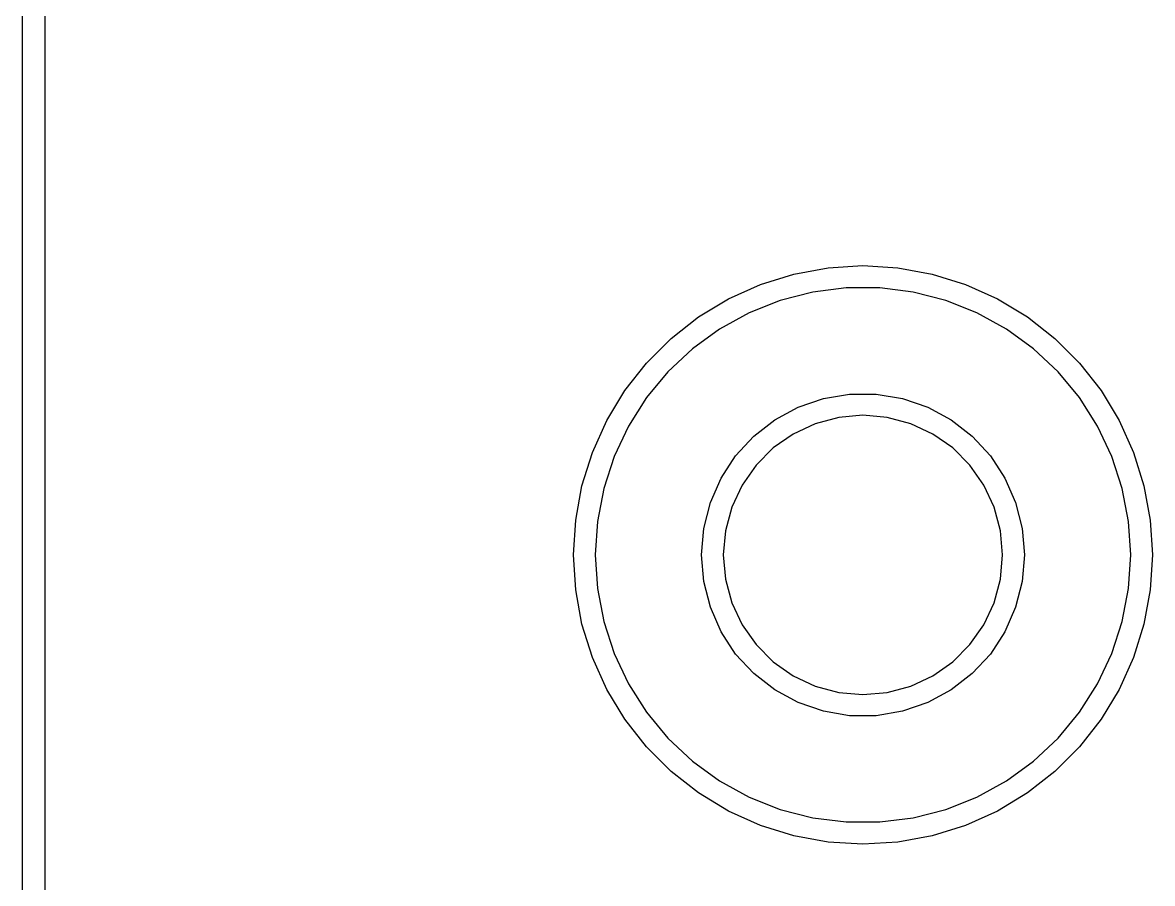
# Model space of a CAD drawing. Extents: x 108 to 148, y -157 to -29.
# Drawn here: x 107.9 to 118.05, y -46.26 to -38.53 of the extents above; entities that cross this region are included whole.
import ezdxf

# ---------------------------------------------------------------- set-up
doc = ezdxf.new("R2010")
doc.units = 0
doc.layers.add('BLACK', color=7, linetype='CONTINUOUS')

msp = doc.modelspace()

# ---------------------------------------------------------------- linework, layer by layer
at = {"layer": 'BLACK', "linetype": 'CONTINUOUS'}
for p, q in [((107.9, -157.01), (107.9, -28.61)), ((107.9, -157.01), (107.9, -28.61)), ((108.1, -28.71), (108.1, -156.91)), ((108.1, -28.71), (108.1, -156.91)), ((114.528027, -40.878958), (114.827779, -40.785551)), ((114.528027, -40.878958), (114.827779, -40.785551)), ((114.827779, -40.785551), (115.136605, -40.728957)), ((114.827779, -40.785551), (115.136605, -40.728957)), ((115.136605, -40.728957), (115.45, -40.71)), ((115.136605, -40.728957), (115.45, -40.71)), ((115.45, -40.71), (115.763395, -40.728957)), ((115.45, -40.71), (115.763395, -40.728957)), ((115.763395, -40.728957), (116.072221, -40.785551)), ((115.763395, -40.728957), (116.072221, -40.785551)), ((116.072221, -40.785551), (116.371973, -40.878958)), ((116.072221, -40.785551), (116.371973, -40.878958)), ((114.24172, -41.007814), (114.528027, -40.878958)), ((114.24172, -41.007814), (114.528027, -40.878958)), ((116.371973, -40.878958), (116.65828, -41.007814)), ((116.371973, -40.878958), (116.65828, -41.007814)), ((114.999396, -40.94785), (114.706893, -41.022952)), ((114.999396, -40.94785), (114.706893, -41.022952)), ((115.299005, -40.91), (114.999396, -40.94785)), ((115.299005, -40.91), (114.999396, -40.94785)), ((115.600995, -40.91), (115.299005, -40.91)), ((115.600995, -40.91), (115.299005, -40.91)), ((115.900604, -40.94785), (115.600995, -40.91)), ((115.900604, -40.94785), (115.600995, -40.91)), ((116.193107, -41.022952), (115.900604, -40.94785)), ((116.193107, -41.022952), (115.900604, -40.94785)), ((113.973032, -41.170242), (114.24172, -41.007814)), ((113.973032, -41.170242), (114.24172, -41.007814)), ((114.706893, -41.022952), (114.426109, -41.134122)), ((114.706893, -41.022952), (114.426109, -41.134122)), ((116.473891, -41.134122), (116.193107, -41.022952)), ((116.473891, -41.134122), (116.193107, -41.022952)), ((116.65828, -41.007814), (116.926968, -41.170242)), ((116.65828, -41.007814), (116.926968, -41.170242)), ((113.725881, -41.363872), (113.973032, -41.170242)), ((113.725881, -41.363872), (113.973032, -41.170242)), ((114.426109, -41.134122), (114.161473, -41.279607)), ((114.426109, -41.134122), (114.161473, -41.279607)), ((116.738527, -41.279607), (116.473891, -41.134122)), ((116.738527, -41.279607), (116.473891, -41.134122)), ((116.926968, -41.170242), (117.174119, -41.363872)), ((116.926968, -41.170242), (117.174119, -41.363872)), ((114.161473, -41.279607), (113.917158, -41.457112)), ((114.161473, -41.279607), (113.917158, -41.457112)), ((116.982842, -41.457112), (116.738527, -41.279607)), ((116.982842, -41.457112), (116.738527, -41.279607)), ((113.503872, -41.585881), (113.725881, -41.363872)), ((113.503872, -41.585881), (113.725881, -41.363872)), ((117.174119, -41.363872), (117.396128, -41.585881)), ((117.174119, -41.363872), (117.396128, -41.585881)), ((113.917158, -41.457112), (113.697016, -41.663839)), ((113.917158, -41.457112), (113.697016, -41.663839)), ((117.202984, -41.663839), (116.982842, -41.457112)), ((117.202984, -41.663839), (116.982842, -41.457112)), ((113.310242, -41.833032), (113.503872, -41.585881)), ((113.310242, -41.833032), (113.503872, -41.585881)), ((117.396128, -41.585881), (117.589758, -41.833032)), ((117.396128, -41.585881), (117.589758, -41.833032)), ((113.697016, -41.663839), (113.50452, -41.896526)), ((113.697016, -41.663839), (113.50452, -41.896526)), ((117.39548, -41.896526), (117.202984, -41.663839)), ((117.39548, -41.896526), (117.202984, -41.663839)), ((113.147814, -42.10172), (113.310242, -41.833032)), ((113.147814, -42.10172), (113.310242, -41.833032)), ((113.50452, -41.896526), (113.342706, -42.151505)), ((113.50452, -41.896526), (113.342706, -42.151505)), ((114.867542, -41.982129), (115.094046, -41.90437)), ((114.867542, -41.982129), (115.094046, -41.90437)), ((115.094046, -41.90437), (115.33026, -41.864952)), ((115.094046, -41.90437), (115.33026, -41.864952)), ((115.33026, -41.864952), (115.56974, -41.864952)), ((115.33026, -41.864952), (115.56974, -41.864952)), ((115.56974, -41.864952), (115.805954, -41.90437)), ((115.56974, -41.864952), (115.805954, -41.90437)), ((115.805954, -41.90437), (116.032458, -41.982129)), ((115.805954, -41.90437), (116.032458, -41.982129)), ((117.557294, -42.151505), (117.39548, -41.896526)), ((117.557294, -42.151505), (117.39548, -41.896526)), ((117.589758, -41.833032), (117.752186, -42.10172)), ((117.589758, -41.833032), (117.752186, -42.10172)), ((114.656925, -42.096109), (114.867542, -41.982129)), ((114.656925, -42.096109), (114.867542, -41.982129)), ((116.032458, -41.982129), (116.243075, -42.096109)), ((116.032458, -41.982129), (116.243075, -42.096109)), ((113.018958, -42.388027), (113.147814, -42.10172)), ((113.018958, -42.388027), (113.147814, -42.10172)), ((114.467942, -42.2432), (114.656925, -42.096109)), ((114.467942, -42.2432), (114.656925, -42.096109)), ((115.232111, -42.074288), (115.020842, -42.130897)), ((115.232111, -42.074288), (115.020842, -42.130897)), ((115.45, -42.055225), (115.232111, -42.074288)), ((115.45, -42.055225), (115.232111, -42.074288)), ((115.667889, -42.074288), (115.45, -42.055225)), ((115.667889, -42.074288), (115.45, -42.055225)), ((115.879158, -42.130897), (115.667889, -42.074288)), ((115.879158, -42.130897), (115.667889, -42.074288)), ((116.243075, -42.096109), (116.432058, -42.2432)), ((116.243075, -42.096109), (116.432058, -42.2432)), ((117.752186, -42.10172), (117.881042, -42.388027)), ((117.752186, -42.10172), (117.881042, -42.388027)), ((113.342706, -42.151505), (113.214125, -42.424754)), ((113.342706, -42.151505), (113.214125, -42.424754)), ((114.822613, -42.223333), (114.643446, -42.348787)), ((114.822613, -42.223333), (114.643446, -42.348787)), ((115.020842, -42.130897), (114.822613, -42.223333)), ((115.020842, -42.130897), (114.822613, -42.223333)), ((116.077388, -42.223333), (115.879158, -42.130897)), ((116.077388, -42.223333), (115.879158, -42.130897)), ((116.256554, -42.348787), (116.077388, -42.223333)), ((116.256554, -42.348787), (116.077388, -42.223333)), ((117.685875, -42.424754), (117.557294, -42.151505)), ((117.685875, -42.424754), (117.557294, -42.151505)), ((114.305746, -42.419392), (114.467942, -42.2432)), ((114.305746, -42.419392), (114.467942, -42.2432)), ((116.432058, -42.2432), (116.594254, -42.419392)), ((116.432058, -42.2432), (116.594254, -42.419392)), ((112.925551, -42.687779), (113.018958, -42.388027)), ((112.925551, -42.687779), (113.018958, -42.388027)), ((113.214125, -42.424754), (113.120804, -42.711964)), ((113.214125, -42.424754), (113.120804, -42.711964)), ((114.174763, -42.619876), (114.305746, -42.419392)), ((114.174763, -42.619876), (114.305746, -42.419392)), ((114.643446, -42.348787), (114.488787, -42.503446)), ((114.643446, -42.348787), (114.488787, -42.503446)), ((116.411213, -42.503446), (116.256554, -42.348787)), ((116.411213, -42.503446), (116.256554, -42.348787)), ((116.594254, -42.419392), (116.725237, -42.619876)), ((116.594254, -42.419392), (116.725237, -42.619876)), ((117.779196, -42.711964), (117.685875, -42.424754)), ((117.779196, -42.711964), (117.685875, -42.424754)), ((117.881042, -42.388027), (117.974449, -42.687779)), ((117.881042, -42.388027), (117.974449, -42.687779)), ((114.488787, -42.503446), (114.363333, -42.682613)), ((114.488787, -42.503446), (114.363333, -42.682613)), ((116.536667, -42.682613), (116.411213, -42.503446)), ((116.536667, -42.682613), (116.411213, -42.503446)), ((114.078565, -42.839186), (114.174763, -42.619876)), ((114.078565, -42.839186), (114.174763, -42.619876)), ((116.725237, -42.619876), (116.821435, -42.839186)), ((116.725237, -42.619876), (116.821435, -42.839186)), ((112.868957, -42.996605), (112.925551, -42.687779)), ((112.868957, -42.996605), (112.925551, -42.687779)), ((113.120804, -42.711964), (113.064217, -43.008606)), ((113.120804, -42.711964), (113.064217, -43.008606)), ((114.363333, -42.682613), (114.270897, -42.880842)), ((114.363333, -42.682613), (114.270897, -42.880842)), ((116.629103, -42.880842), (116.536667, -42.682613)), ((116.629103, -42.880842), (116.536667, -42.682613)), ((117.835783, -43.008606), (117.779196, -42.711964)), ((117.835783, -43.008606), (117.779196, -42.711964)), ((117.974449, -42.687779), (118.031043, -42.996605)), ((117.974449, -42.687779), (118.031043, -42.996605)), ((114.019776, -43.071338), (114.078565, -42.839186)), ((114.019776, -43.071338), (114.078565, -42.839186)), ((114.270897, -42.880842), (114.214288, -43.092111)), ((114.270897, -42.880842), (114.214288, -43.092111)), ((116.685712, -43.092111), (116.629103, -42.880842)), ((116.685712, -43.092111), (116.629103, -42.880842)), ((116.821435, -42.839186), (116.880224, -43.071338)), ((116.821435, -42.839186), (116.880224, -43.071338)), ((112.85, -43.31), (112.868957, -42.996605)), ((112.85, -43.31), (112.868957, -42.996605)), ((113.064217, -43.008606), (113.045255, -43.31)), ((113.064217, -43.008606), (113.045255, -43.31)), ((117.854745, -43.31), (117.835783, -43.008606)), ((117.854745, -43.31), (117.835783, -43.008606)), ((118.031043, -42.996605), (118.05, -43.31)), ((118.031043, -42.996605), (118.05, -43.31)), ((114, -43.31), (114.019776, -43.071338)), ((114, -43.31), (114.019776, -43.071338)), ((114.214288, -43.092111), (114.195225, -43.31)), ((114.214288, -43.092111), (114.195225, -43.31)), ((116.704775, -43.31), (116.685712, -43.092111)), ((116.704775, -43.31), (116.685712, -43.092111)), ((116.880224, -43.071338), (116.9, -43.31)), ((116.880224, -43.071338), (116.9, -43.31)), ((112.868957, -43.623395), (112.85, -43.31)), ((112.868957, -43.623395), (112.85, -43.31)), ((113.045255, -43.31), (113.064217, -43.611394)), ((113.045255, -43.31), (113.064217, -43.611394)), ((114.019776, -43.548662), (114, -43.31)), ((114.019776, -43.548662), (114, -43.31)), ((114.195225, -43.31), (114.214288, -43.527889)), ((114.195225, -43.31), (114.214288, -43.527889)), ((116.685712, -43.527889), (116.704775, -43.31)), ((116.685712, -43.527889), (116.704775, -43.31)), ((116.9, -43.31), (116.880224, -43.548662)), ((116.9, -43.31), (116.880224, -43.548662)), ((117.835783, -43.611394), (117.854745, -43.31)), ((117.835783, -43.611394), (117.854745, -43.31)), ((118.05, -43.31), (118.031043, -43.623395)), ((118.05, -43.31), (118.031043, -43.623395)), ((114.214288, -43.527889), (114.270897, -43.739158)), ((114.214288, -43.527889), (114.270897, -43.739158)), ((116.629103, -43.739158), (116.685712, -43.527889)), ((116.629103, -43.739158), (116.685712, -43.527889)), ((112.925551, -43.932221), (112.868957, -43.623395)), ((112.925551, -43.932221), (112.868957, -43.623395)), ((113.064217, -43.611394), (113.120804, -43.908036)), ((113.064217, -43.611394), (113.120804, -43.908036)), ((114.078565, -43.780814), (114.019776, -43.548662)), ((114.078565, -43.780814), (114.019776, -43.548662)), ((116.880224, -43.548662), (116.821435, -43.780814)), ((116.880224, -43.548662), (116.821435, -43.780814)), ((117.779196, -43.908036), (117.835783, -43.611394)), ((117.779196, -43.908036), (117.835783, -43.611394)), ((118.031043, -43.623395), (117.974449, -43.932221)), ((118.031043, -43.623395), (117.974449, -43.932221)), ((114.270897, -43.739158), (114.363333, -43.937388)), ((114.270897, -43.739158), (114.363333, -43.937388)), ((116.536667, -43.937388), (116.629103, -43.739158)), ((116.536667, -43.937388), (116.629103, -43.739158)), ((114.174763, -44.000124), (114.078565, -43.780814)), ((114.174763, -44.000124), (114.078565, -43.780814)), ((116.821435, -43.780814), (116.725237, -44.000124)), ((116.821435, -43.780814), (116.725237, -44.000124)), ((113.018958, -44.231973), (112.925551, -43.932221)), ((113.018958, -44.231973), (112.925551, -43.932221)), ((113.120804, -43.908036), (113.214125, -44.195246)), ((113.120804, -43.908036), (113.214125, -44.195246)), ((114.363333, -43.937388), (114.488787, -44.116554)), ((114.363333, -43.937388), (114.488787, -44.116554)), ((116.411213, -44.116554), (116.536667, -43.937388)), ((116.411213, -44.116554), (116.536667, -43.937388)), ((117.685875, -44.195246), (117.779196, -43.908036)), ((117.685875, -44.195246), (117.779196, -43.908036)), ((117.974449, -43.932221), (117.881042, -44.231973)), ((117.974449, -43.932221), (117.881042, -44.231973)), ((114.305746, -44.200608), (114.174763, -44.000124)), ((114.305746, -44.200608), (114.174763, -44.000124)), ((116.725237, -44.000124), (116.594254, -44.200608)), ((116.725237, -44.000124), (116.594254, -44.200608)), ((114.488787, -44.116554), (114.643446, -44.271213)), ((114.488787, -44.116554), (114.643446, -44.271213)), ((116.256554, -44.271213), (116.411213, -44.116554)), ((116.256554, -44.271213), (116.411213, -44.116554)), ((113.147814, -44.51828), (113.018958, -44.231973)), ((113.147814, -44.51828), (113.018958, -44.231973)), ((113.214125, -44.195246), (113.342706, -44.468495)), ((113.214125, -44.195246), (113.342706, -44.468495)), ((114.467942, -44.3768), (114.305746, -44.200608)), ((114.467942, -44.3768), (114.305746, -44.200608)), ((116.594254, -44.200608), (116.432058, -44.3768)), ((116.594254, -44.200608), (116.432058, -44.3768)), ((117.557294, -44.468495), (117.685875, -44.195246)), ((117.557294, -44.468495), (117.685875, -44.195246)), ((117.881042, -44.231973), (117.752186, -44.51828)), ((117.881042, -44.231973), (117.752186, -44.51828)), ((114.643446, -44.271213), (114.822612, -44.396667)), ((114.643446, -44.271213), (114.822612, -44.396667)), ((116.077388, -44.396667), (116.256554, -44.271213)), ((116.077388, -44.396667), (116.256554, -44.271213)), ((114.656925, -44.523891), (114.467942, -44.3768)), ((114.656925, -44.523891), (114.467942, -44.3768)), ((114.822612, -44.396667), (115.020842, -44.489103)), ((114.822612, -44.396667), (115.020842, -44.489103)), ((115.879158, -44.489103), (116.077388, -44.396667)), ((115.879158, -44.489103), (116.077388, -44.396667)), ((116.432058, -44.3768), (116.243075, -44.523891)), ((116.432058, -44.3768), (116.243075, -44.523891)), ((113.310242, -44.786968), (113.147814, -44.51828)), ((113.310242, -44.786968), (113.147814, -44.51828)), ((113.342706, -44.468495), (113.50452, -44.723474)), ((113.342706, -44.468495), (113.50452, -44.723474)), ((114.867542, -44.637871), (114.656925, -44.523891)), ((114.867542, -44.637871), (114.656925, -44.523891)), ((115.020842, -44.489103), (115.232111, -44.545712)), ((115.020842, -44.489103), (115.232111, -44.545712)), ((115.232111, -44.545712), (115.45, -44.564775)), ((115.232111, -44.545712), (115.45, -44.564775)), ((115.45, -44.564775), (115.667889, -44.545712)), ((115.45, -44.564775), (115.667889, -44.545712)), ((115.667889, -44.545712), (115.879158, -44.489103)), ((115.667889, -44.545712), (115.879158, -44.489103)), ((116.243075, -44.523891), (116.032458, -44.637871)), ((116.243075, -44.523891), (116.032458, -44.637871)), ((117.39548, -44.723474), (117.557294, -44.468495)), ((117.39548, -44.723474), (117.557294, -44.468495)), ((117.752186, -44.51828), (117.589758, -44.786968)), ((117.752186, -44.51828), (117.589758, -44.786968)), ((115.094046, -44.71563), (114.867542, -44.637871)), ((115.094046, -44.71563), (114.867542, -44.637871)), ((116.032458, -44.637871), (115.805954, -44.71563)), ((116.032458, -44.637871), (115.805954, -44.71563)), ((113.50452, -44.723474), (113.697016, -44.956161)), ((113.50452, -44.723474), (113.697016, -44.956161)), ((115.33026, -44.755048), (115.094046, -44.71563)), ((115.33026, -44.755048), (115.094046, -44.71563)), ((115.56974, -44.755048), (115.33026, -44.755048)), ((115.56974, -44.755048), (115.33026, -44.755048)), ((115.805954, -44.71563), (115.56974, -44.755048)), ((115.805954, -44.71563), (115.56974, -44.755048)), ((117.202984, -44.956161), (117.39548, -44.723474)), ((117.202984, -44.956161), (117.39548, -44.723474)), ((113.503872, -45.034119), (113.310242, -44.786968)), ((113.503872, -45.034119), (113.310242, -44.786968)), ((117.589758, -44.786968), (117.396128, -45.034119)), ((117.589758, -44.786968), (117.396128, -45.034119)), ((113.697016, -44.956161), (113.917158, -45.162888)), ((113.697016, -44.956161), (113.917158, -45.162888)), ((116.982842, -45.162888), (117.202984, -44.956161)), ((116.982842, -45.162888), (117.202984, -44.956161)), ((113.725881, -45.256128), (113.503872, -45.034119)), ((113.725881, -45.256128), (113.503872, -45.034119)), ((117.396128, -45.034119), (117.174119, -45.256128)), ((117.396128, -45.034119), (117.174119, -45.256128)), ((113.917158, -45.162888), (114.161473, -45.340393)), ((113.917158, -45.162888), (114.161473, -45.340393)), ((116.738527, -45.340393), (116.982842, -45.162888)), ((116.738527, -45.340393), (116.982842, -45.162888)), ((113.973032, -45.449758), (113.725881, -45.256128)), ((113.973032, -45.449758), (113.725881, -45.256128)), ((117.174119, -45.256128), (116.926968, -45.449758)), ((117.174119, -45.256128), (116.926968, -45.449758)), ((114.161473, -45.340393), (114.426109, -45.485878)), ((114.161473, -45.340393), (114.426109, -45.485878)), ((116.473891, -45.485878), (116.738527, -45.340393)), ((116.473891, -45.485878), (116.738527, -45.340393)), ((114.24172, -45.612186), (113.973032, -45.449758)), ((114.24172, -45.612186), (113.973032, -45.449758)), ((116.926968, -45.449758), (116.65828, -45.612186)), ((116.926968, -45.449758), (116.65828, -45.612186)), ((114.426109, -45.485878), (114.706893, -45.597048)), ((114.426109, -45.485878), (114.706893, -45.597048)), ((116.193107, -45.597048), (116.473891, -45.485878)), ((116.193107, -45.597048), (116.473891, -45.485878)), ((114.528027, -45.741042), (114.24172, -45.612186)), ((114.528027, -45.741042), (114.24172, -45.612186)), ((114.706893, -45.597048), (114.999396, -45.67215)), ((114.706893, -45.597048), (114.999396, -45.67215)), ((114.999396, -45.67215), (115.299005, -45.71)), ((114.999396, -45.67215), (115.299005, -45.71)), ((115.600995, -45.71), (115.900604, -45.67215)), ((115.600995, -45.71), (115.900604, -45.67215)), ((115.900604, -45.67215), (116.193107, -45.597048)), ((115.900604, -45.67215), (116.193107, -45.597048)), ((116.65828, -45.612186), (116.371973, -45.741042)), ((116.65828, -45.612186), (116.371973, -45.741042)), ((114.827779, -45.834449), (114.528027, -45.741042)), ((114.827779, -45.834449), (114.528027, -45.741042)), ((115.299005, -45.71), (115.600995, -45.71)), ((115.299005, -45.71), (115.600995, -45.71)), ((116.371973, -45.741042), (116.072221, -45.834449)), ((116.371973, -45.741042), (116.072221, -45.834449)), ((115.136605, -45.891043), (114.827779, -45.834449)), ((115.136605, -45.891043), (114.827779, -45.834449)), ((116.072221, -45.834449), (115.763395, -45.891043)), ((116.072221, -45.834449), (115.763395, -45.891043)), ((115.45, -45.91), (115.136605, -45.891043)), ((115.45, -45.91), (115.136605, -45.891043)), ((115.763395, -45.891043), (115.45, -45.91)), ((115.763395, -45.891043), (115.45, -45.91))]:
    msp.add_line(p, q, dxfattribs=at)

doc.saveas('drawing.dxf')
